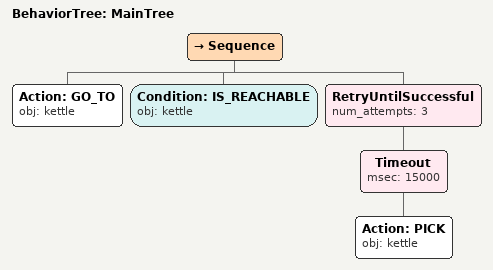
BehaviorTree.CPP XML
<root main_tree_to_execute="MainTree">
  <BehaviorTree ID="MainTree">
    <Sequence>
      <!-- Go to kettle -->
      <Action ID="GO_TO" obj="kettle" />
      <!-- Check kettle is reachable before GRASP -->
      <Condition ID="IS_REACHABLE" obj="kettle" />
      <!-- Retry GRASP kettle up to 3 attempts -->
      <RetryUntilSuccessful num_attempts="3">
        <!-- Timeout: GRASP kettle within 15s -->
        <Timeout msec="15000">
          <!-- Grasp kettle -->
          <Action ID="PICK" obj="kettle" />
        </Timeout>
      </RetryUntilSuccessful>
    </Sequence>
  </BehaviorTree>
</root>
